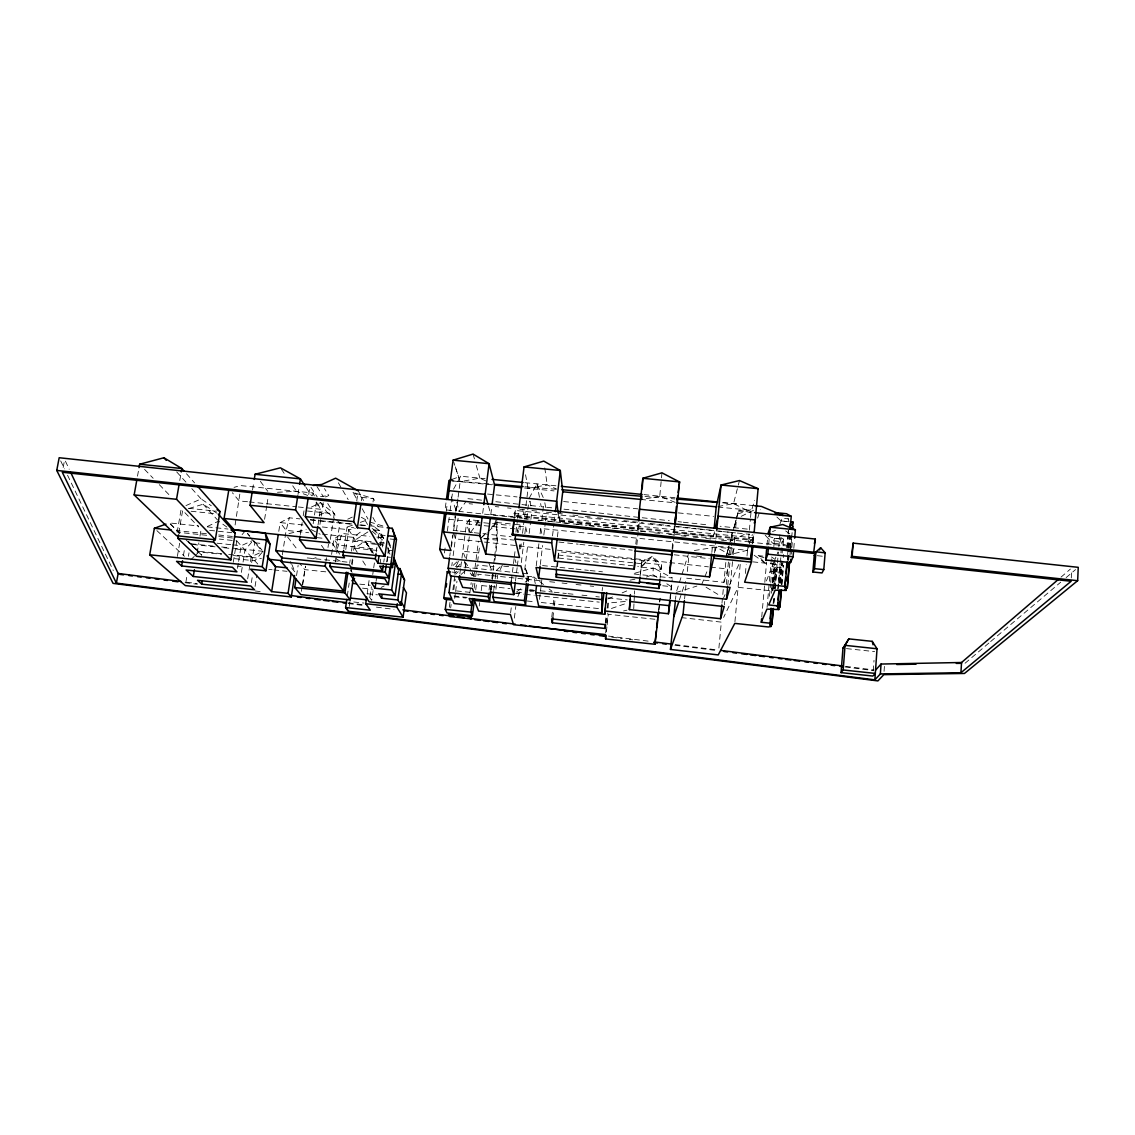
<?xml version="1.0" encoding="UTF-8"?>
<svg xmlns="http://www.w3.org/2000/svg" width="1135" height="1135" viewBox="0 0 1135 1135"><rect width="100%" height="100%" fill="white"/><g stroke="black" fill="none" stroke-linecap="round" stroke-linejoin="round"><path stroke-width="0.75" stroke-dasharray="5 3.75" d="M515.29 510.466L515.148 517.971L514.112 513.46L515.29 510.466L714.426 530.74M1071.284 577.928L1071.667 569.586M633.727 608.715L633.968 603.877M634.139 600.656L634.38 595.733M634.451 594.087L634.621 590.81M558.165 512.921L559.257 521.249L638.508 529.165L638.849 522.511M557.498 566.762L558.874 551.752L646.808 560.86L641.247 566.649L640.282 575.913M640.112 576.012L641.502 562.605L661.535 564.691L661.01 569.231L641.204 567.174L641.502 562.605L652.313 556.306L661.535 564.691L660.102 577.985M884.052 671.352L884.406 666.415M873.241 670.828L874.007 660.357M779.603 582.51L781.249 563.457M782.143 553.071L782.597 547.879M779.802 582.695L781.462 563.485M779.844 583.276L782.058 557.583M783.079 545.892L783.647 539.21L774.581 538.288L768.352 536.245M780.383 582.766L782.058 563.457M781.008 583.759L783.533 554.533M781.717 584.667L783.377 565.372M781.916 584.497L783.547 565.443M786.839 547.765L787.889 535.606M788.031 533.876L788.328 530.414M787.151 547.964L788.201 535.649M788.357 533.89L788.655 530.385M787.619 554.547L788.059 549.383M788.215 547.652L789.251 535.592M787.321 560.279L788.371 549.624M788.371 548.148L789.577 535.592M787.988 560.122L788.882 549.695M789.038 547.95L790.073 535.777M788.669 560.534L789.563 549.978M789.917 548.318L790.769 535.919M789.988 555.072L790.428 549.851M790.584 548.106L791.62 535.933M790.513 551.369L791.535 539.295M791.691 537.579L792.131 532.4M791.251 554.235L791.677 549.241M791.819 547.581L792.528 539.253M793.805 548.333L794.528 539.891M767.076 607.409L771.644 555.483M769.487 596.244L770.566 584.057M770.708 582.326L772.382 563.315M773.843 546.63L774.581 538.288L783.632 539.238L780.71 537.493M772.084 584.114L771.488 590.824L738.105 587.334L723.619 617.397M772.226 582.439L773.843 564.024L775.616 559.569M771.545 593.25L772.297 584.568M772.453 582.822L773.829 567.202L774.907 564.492L777.234 564.733L776.141 567.429L774.311 588.285M772.609 590.725L774.907 564.492M772.949 590.725L775.318 562.96M773.616 588.228L775.276 569.245C780.61 566.507 771.743 585.078 774.481 588.228M773.134 603.707L773.588 598.542M773.8 602.188L774.113 598.741M775.006 588.37L776.709 568.876M773.886 603.21L774.34 597.961M775.106 589.221L778.397 552.135M778.837 546.942L779.901 534.798M777.773 589.42L778.213 584.255M778.369 582.525L780.015 563.428M780.937 552.887L781.391 547.623M778.128 588.668L780.809 557.711M766.99 545.041L767.728 536.727M761.741 617.043L764.508 585.745M764.806 582.369L766.607 562.066M768.736 544.062L769.473 535.635M745.425 573.445L746.22 564.705M747.014 555.966L747.979 545.495M788.669 546.119L748.291 541.991L750.377 519.234M750.533 517.475L751.015 512.226L754.576 500.365M752.264 543.906L752.576 540.43L514.737 516.17M752.548 543.041L752.86 539.551L514.524 515.247L514.098 518.681M753.2 542.785L754.009 534.003M734.941 621.682L740.573 560.591M675.197 502.365L659.761 496.208L661.336 479.523M661.492 477.849L661.96 472.841M656.995 577.374L652.738 574.594L653.377 567.841L632.621 573.856L672.445 578.013L653.377 567.841M721.973 603.153L723.605 585.844M686.661 578.197L723.931 582.383L725.847 562.18M718.895 648.014L721.335 622.136L680.816 617.539M724.385 604.87L724.712 601.451M726.315 584.369L728.415 562.038M729.067 555.072L729.89 546.375M731.508 536.926L731.947 532.272M727.776 585.334L730.06 560.96M730.685 554.277L731.777 542.587M731.933 540.913L732.728 532.57L723.917 531.634M730.429 583.957L732.515 561.626M733.153 554.76L733.792 547.893L540.728 528.499L539.919 535.28M734.274 542.729L735.083 534.117M735.721 527.236L736.36 520.341M711.844 552.404L712.525 545.396M674.445 525.689L673.736 532.684L713.362 536.642L713.872 531.379M714.525 553L715.703 540.728M715.873 538.969L716.554 531.96M684.589 598.925L686.306 581.645M687.328 571.458L688.832 556.334M669.976 598.5L670.672 591.732M670.842 590.03L672.204 579.744M670.345 598.783L671.92 583.206M675.509 599.408L675.864 595.932M658.995 609.949L660.201 598.23M672.133 548.389L672.842 541.409M672.644 549.61L673.892 537.38M674.077 535.635L674.956 526.91M239.811 494.094L234.605 528.272M635.799 544.048L636.551 537.082M637.288 530.116L638.225 521.405M636.834 544.843L638.14 532.655M638.508 529.165L639.26 522.185M605.636 632.904L606.005 629.57M606.728 622.916L607.835 612.928M606.374 631.897L606.955 626.619M607.14 624.86L608.303 614.29L655.718 619.341M602.117 590.909L602.501 587.462M605.295 622.888L606.062 616.035M605.806 623.399L606.743 614.929M607.48 608.147L608.048 603.068L627.173 601.295M557.413 536.827L558.434 528.172M559.257 521.249L560.08 514.297M556.647 567.301L557.469 560.293M557.682 558.534L558.874 551.752M551.766 617.17L552.362 612.049M553.171 605.225L554.178 596.684M552.915 617.752L554.107 607.622M554.306 605.934L555.299 597.478M312.664 495.782L312.99 492.973L240.705 485.596L234.023 487.355M540.303 564.492L542.587 545.495M543.835 535.039L545.325 522.724M545.538 520.965L546.588 512.169L551.865 512.75M539.466 599.436L540.26 592.839M540.459 591.179L541.054 586.227M541.253 584.568L541.849 579.616M552.518 535.89L553.965 523.774M554.164 522.043L555.199 513.389M526.612 582.212L527.633 573.87L524.753 566.947L528.711 578.552L528.286 582.071M536.231 565.798L538.884 543.764M541.764 520L543.821 503.004M658.527 610.8L660.002 598.585M510.622 612.787L511.247 607.665M515.474 581.092L516.312 574.31M516.524 572.622L517.149 567.543M517.347 565.868L518.184 559.172M519.419 549.127L520.241 542.431M520.624 548.872L521.476 541.962M522.54 533.322L524.029 521.22M488.447 506.04L490.817 514.41L524.455 517.773L525.732 507.373M525.945 505.642L528.087 488.32L525.306 473.479M514.368 618.093L515.801 606.501M521.305 562.549L523.803 542.232M524.838 533.762L525.675 526.995L516.964 526.115M526.725 518.496L528.811 501.528M524.725 569.756L527.888 543.878M529.165 533.422L530.683 521.121M530.896 519.362L531.974 510.566L538.444 511.303M515.957 532.131L517.461 520.043M517.673 518.312L518.738 509.686M511.36 580.936L514.155 558.349M514.368 556.618L515.006 551.454M517.361 532.556L517.787 529.123L520 524.881L513.19 524.186M489.043 590.058L489.682 585.064M490.348 590.427L490.987 585.362M491.838 578.595L492.703 571.841M492.916 570.153L493.555 565.074L493.668 570.153M493.768 563.414L494.406 558.392M494.619 556.717L496.946 538.331L496.151 522.441L511.488 524.015M490.944 590.129L492.051 581.333M492.278 579.574L492.718 576.069M491.1 590.342L491.739 585.291M492.59 578.566L493.455 571.827M494.931 560.122L497.47 540.147L496.719 517.943M493.682 590.555L494.945 580.567M495.158 578.893L496.208 570.579L502.55 564.634L499.059 572.239M495.91 589.335L497.016 580.553M497.229 578.807L497.669 575.289M490.817 514.41L491.923 505.77M479.24 605.991L479.665 602.586M481.197 590.682L481.85 585.589L479.495 579.063M469.819 593.222L471.181 582.695M472.089 575.672L472.543 572.168M472.557 586.71L472.997 583.319M473.877 576.537L475.636 562.96M476.062 559.583L478.459 541.125M482.687 513.275L483.581 506.38M474.203 588.214L474.87 583.049M475.664 576.779L476.53 570.054M476.743 568.38L477.182 565.017L494.094 566.776M477.608 561.683L479.75 545.055M475.707 589.916L476.601 582.908M452.893 589.86L454.738 575.899M450.68 607.906L451.134 604.458M453.816 589.647L455.192 579.233M454.695 598.372L455.376 593.208M455.603 591.491L456.965 581.163M459.874 573.771L460.555 568.564M460.796 566.833L466.442 523.859L469.294 519.688L478.97 520.681L479.098 525.831M464.456 573.828L465.123 568.734M465.35 567.046L465.79 563.655M469.308 536.784L466.23 560.264L462.839 551.255L481.737 553.213M449.744 556.164L450.198 552.731M451.12 545.85L452.496 535.536M455.504 512.85L453.177 530.371L458.441 530.953M455.745 511.105L456.908 502.337L459.008 511.374L522.455 518.312M451.46 547.07L453.532 531.591M453.759 529.875L456.043 512.679M445.956 502.933L445.034 509.828L456.27 510.949L457.873 498.889M458.114 497.158L460.172 481.637L454.752 465.095M451.801 565.84L452.241 562.463M453.135 555.724L456.284 531.974M456.511 530.258L458.114 518.227M449.332 607.268L450.027 602.061M446.239 511.303L447.403 502.706M444.438 552.986L445.558 544.559M447.36 531.081L449.843 512.523M450.07 510.835L451.659 499.017M451.886 497.329L452.34 493.952M673.736 532.684L674.616 526.101M383.758 562.18L384.24 558.746M386.68 561.938L389.106 544.786L387.815 539.834M387.134 561.768L388.567 551.653L387.446 547.042M373.103 590.54L371.698 600.344L367.173 593.719L369.329 578.751M372.748 574.509L373.458 569.529M373.699 567.869L374.649 561.229M376.252 552.107L376.962 547.113M378.168 538.77L379.36 530.442L369.513 523.576M369.911 596.811L371.358 586.752M380.452 545.651L381.956 535.138L369.641 526.768M376.082 581.248L376.834 576.012M380.239 562.676L380.736 559.2M382.481 547.027L383.715 538.316L379.36 530.442L372.564 529.733M373.018 501.968L373.5 498.577L352.971 492.406L357.979 501.287M356.716 501.088L357.979 492.533M349.679 563.286L350.19 559.825M351.453 551.184L353.496 537.366L362.945 530.116M351.595 564.038L352.361 558.888M353.609 550.305L355.127 539.99L347.083 527.108L353.694 524.753M347.282 596.074L349.197 583.021M351.112 571.671L351.85 566.62M352.105 564.932L353.084 558.207M361.37 500.776L361.866 497.4L352.971 492.406M349.225 606.445L349.935 601.578L364.009 603.082M335.435 561.91L337.194 550.092M337.45 548.404L341.834 533.464L369.868 536.373M343.877 548.73L347.083 527.108L353.879 527.803M345.764 549.539L348.7 529.69L355.241 528.456M325.929 561.13L326.44 557.711M327.987 547.467L328.497 544.048M330.356 539.409L333.449 518.894M333.704 517.191L334.215 513.772L320.567 502.592L310.039 507.728M331.604 554.419L333.903 539.04L341.834 533.464M335.889 549.567L339.904 522.738L335.889 519.447M318.07 524.725L319.119 517.844M319.375 516.113L320.425 509.232L317.048 501.84M319.957 524.413L320.978 517.73M321.233 516.07L323.262 502.706M308.748 494.463L310.054 485.922M296.547 575.615L298.122 565.414M301.399 591.307L302.165 586.298M302.421 584.624L305.443 566.266M302.676 584.965L305.542 566.181M313.161 523.703L316.481 502.01M298.008 494.42L299.342 485.78M300.321 534.557L302.165 522.611M303.215 515.787L304.01 510.665M278.784 531.35L280.161 522.597L289.326 517.801L299.867 518.894M282.331 554.816L286.162 530.371L289.326 517.801M752.008 542.161L753.186 534.684L753.413 537.848L752.008 542.161L602.884 526.938M247.671 578.836L251.218 556.788L263.05 551.312L231.994 548.049M251.672 562.591L254.864 542.785L250.608 537.479M251.346 582.624L252.424 575.913M264.597 519.305L266.725 506.026M266.995 504.366L268.314 496.052M255.063 586.44L256.921 574.807M237.499 568.351L238.35 563.13M238.634 561.399L241.173 545.736L251.857 540.87M252.566 489.781L253.956 481.169M241.386 572.352L242.776 563.74M243.06 562.024L245.004 549.964L253.389 540.175L261.972 550.078M233.257 562.322L236.761 540.884L219.339 539.068M185.856 582.312L187.247 574.111M197.15 552.944L198.852 542.885M199.973 536.174L201.108 529.463M177.372 556.405L179.628 543.268M183.416 555.568L184.608 548.631M188.424 556.249L189.006 552.816M179.784 480.488L180.962 473.65M177.145 532.414L181.416 507.572M178.748 533.11L182.65 510.381L198.653 526.924M137.505 476.175L138.725 469.365M63.163 467.492L64.369 461.165M713.362 536.642L714.937 529.818M736.274 518.993L738.332 510.977L745.525 509.544M736.87 517.12L738.786 509.076M715.22 551.071L716.185 547.113L747.298 550.305L748.816 545.566M717.944 506.536L733.536 503.614L739.481 480.545M725.932 557.384L729.081 545.708M729.521 544.034L732.671 532.343M733.125 530.683L735.82 520.667M730.358 541.182L732.699 532.585M736.076 520.199L733.962 527.945L736.53 518.624M726.911 553.852L729.081 545.907L726.457 555.455L747.298 550.305M723.931 582.383L727.762 569.004L710.184 567.06M731.933 554.419L733.792 547.893M748.291 541.991L750.788 534.117M676.73 590.81L688.292 554.575M749.327 543.991L752.363 534.514M757.627 518.099L760.294 509.743M679.368 599.975L681.61 593.279M682.178 591.605L685.54 581.546M488.419 531.35L493.626 526.64L496.208 519.39M754.193 555.242L765.203 563.159L766.04 560.945M783.647 539.21L781.675 544.147L772.708 543.225L774.552 538.316M779.901 524.115L782.1 518.241L788.513 518.894M470.67 532.202L476.232 524.867L478.445 519.078M517.858 596.684L520.951 588.71L515.985 592.3M766.423 580.921L770.254 571.26L779.263 572.196M773.375 563.414L772.084 566.663L781.192 567.599M774.027 561.782L777.901 552.036M701.685 584.582L708.126 568.635M775.276 569.245L774.595 570.891L776.453 571.089L777.135 569.429M777.177 568.919L776.028 570.522M456.341 565.783L459.051 559.825M723.605 597.847L725.066 594.626M729.45 584.993L739.694 562.506M529.208 498.151L536.954 483.879L543.481 498.066M453.56 489.157L460.682 476.218L485.085 478.672M493.626 526.64L496.151 522.441L491.37 527.349M476.232 524.867L478.97 520.681M459.008 511.374L465.96 501.486M242.095 534.613L245.288 530.84L249.913 536.174M262.015 552.504L254.85 560.789L232.576 558.434M456.653 567.77L462.555 561.555M481.808 537.181L486.589 532.258M458.256 571.685L455.873 574.012L452.723 573.686M641.204 567.174L652.313 556.306L661.01 569.231M190.666 559.853L194.241 556.448M195.447 555.313L199.022 551.922L221.552 554.291M456.88 561.882L452.524 565.996L491.583 570.082L489.426 564.379M480.616 538.401L487.114 532.528M461.051 574.48L464.683 571.245M1060.998 577.148L1070.404 569.075M965.062 663.237L989.309 642.694M990.656 641.545L1060.728 582.17M1066.12 577.601L1075.554 569.6M357.298 552.39L354.574 548.106L365.087 541.182L373.074 552.419M367.91 531.946L355.127 539.99L372.535 541.806M525.15 582.071L533.847 576.935L543.523 584.553M452.042 572.083L455.206 572.409L459.278 570.125M741.169 516.354L753.597 510.239M319.148 515.361L326.511 511.757L334.541 518.34M731.919 540.416L746.036 533.578M207.464 526.441L218.573 521.149L226.901 527.08M381.09 587.419L384.212 585.944M347.721 519.177L355.553 515.616M325.603 496.988L328.767 495.555L324.454 488.603M185.956 505.586L201.108 498.932L211.28 505.728M607.949 598.897L614.262 596.216M622.15 592.881L628.464 590.2M772.481 531.591L775.446 530.385M646.439 577.048L652.738 574.594M451.886 479.481L460.682 476.218M360.32 522.384L365.286 520.624L368.095 522.582M312.806 558.775L316.041 557.64M611.439 608.473L627.655 602.884M737.622 513.985L753.456 508.934M676.19 592.498L696.904 586.071M188.963 508.48L203.165 504.21L216.884 513.176M288.971 533.578L306.166 529.577M623.569 610.942L626.96 610.204M659.761 496.208L641.658 499.528L674.984 502.805M630.024 580.127L635.189 579.191M528.059 488.348L547.24 484.9L556.533 489.015M485.766 480.914L479.892 478.147L460.157 481.666L453.645 461.817M694.35 550.518L716.185 547.113L729.606 554.547M320.538 496.591L328.767 495.555M516.439 592.981L523.221 592.115M529.988 591.236L536.756 590.37M277.479 492.278L296.476 491.285L307.684 495.413M483.879 538.387L496.946 538.331L513.744 540.061M448.963 480.573L493.101 484.163M524.881 486.745L556.675 489.327M644.964 496.506L674.984 498.946M722.654 502.819L738.544 504.11M452.156 480.885L492.845 484.886M524.54 488.007L554.064 490.902M717.944 507.033L751.569 510.339M487.511 494.037L517.063 496.931M563.613 501.556L637.728 508.849M678.276 512.892L713.589 516.354M524.852 482.659L556.022 485.794M643.942 494.619L675.58 497.797M722.995 502.55L754.619 505.728M738.332 510.977L750.987 512.254L733.536 503.614M448.949 519.291L490.802 523.49M492.547 523.661L509.984 525.42M781.107 520.922L789.08 521.731L788.045 518.553M789.052 521.76L781.079 520.951L776.056 516.255M747.27 529.109L720.115 526.257M716.185 530.91L721.477 531.45M723.236 531.634L735.565 532.897M737.339 533.067L749.667 534.33M361.866 497.4L373.5 498.577L375.132 501.656M514.112 513.46L753.413 537.848M773.63 540.785L782.639 541.707M782.895 544.417L785.349 544.672M523.93 518.865L527.434 519.22M537.962 520.298L541.466 520.653M548.489 521.376L555.512 522.086M562.52 522.809L569.543 523.533M576.566 524.242L587.093 525.321M588.838 525.505L601.124 526.753M817.299 555.696L823.372 556.32M247.529 501.755L239.088 500.89L232.377 492.732M249.218 501.925L296.618 506.792M298.321 506.962L320.425 509.232L316.012 502.55M762.99 556.122L758.123 555.625L765.203 563.159M307.372 511.005L334.215 513.772M696.578 556.079L701.671 556.604M752.831 561.853L773.843 564.024M773.829 567.202L776.141 567.429M310.295 519.674L319.006 520.568M320.751 520.752L352.02 523.987M360.689 524.881L385.815 527.477M310.394 519.972L352.545 524.327M359.568 525.051L366.591 525.775M483.978 538.756L497.47 540.147L496.946 538.331M188.438 508.296L216.501 511.204M191.134 511.261L216.572 513.885M303.017 524.966L280.161 522.597L286.162 530.371L308.606 532.712M322.34 526.966L348.7 529.69M381.956 535.138L385.162 535.479M558.094 555.029L641.431 563.669L641.842 560.349L641.247 566.649L637.714 566.28M376.877 537.096L383.885 537.834M390.085 538.983L394.866 539.48M558.534 558.065L635.955 566.095M322.411 534.145L353.496 537.366M379.487 542.53L386.453 543.254M375.316 543.353L333.903 539.04L337.946 545.041L376.565 549.07M377.033 543.523L383.942 544.247M317.02 537.649L324.014 538.387M179.855 533.833L169.271 522.923L198.639 525.987M207.279 526.881L228.007 529.038M373.372 553.369L366.392 543.339L376.735 544.417M378.466 544.601L383.63 545.14M209.634 530.357L231.824 532.67M542.53 565.57L574.253 568.876M576.027 569.061L588.356 570.352M590.115 570.522L602.458 571.813M388.865 550.347L392.37 550.716M354.574 548.106L378.352 550.588M206.357 533.72L176.45 530.584L179.883 533.932M218.672 534.996L232.746 536.472M503.67 566.138L508.721 566.663M206.684 535.294L179.004 532.4L169.271 522.923M218.785 536.557L232.632 538.004M254.864 542.785L263.348 543.665M387.148 556.987L390.497 557.342M662.712 585.759L671.182 586.639L665.507 582.936M496.208 570.579L520.653 573.132M522.398 573.317L527.633 573.87L528.711 578.552L525.264 578.183M217.069 543.211L230.845 544.658M232.561 544.843L241.173 545.736M526.91 576.211L533.847 576.935L535.309 583.66M221.793 553.696L197.561 551.142L190.595 543.708L213.025 546.063M221.651 546.971L230.277 547.865M490.022 575.459L477.736 574.168L478.913 577.431M491.781 575.644L542.7 580.992M549.737 581.73L555.001 582.283M562.024 583.021L567.287 583.574M576.069 584.497L581.347 585.05M590.129 585.972L593.633 586.341M215.097 546.829L190.467 544.232L188.623 542.331M223.893 547.751L229.171 548.304M236.208 549.042L245.004 549.964M307.245 557.923L348.232 562.222M228.717 554.419L251.218 556.788M233.682 555.568L261.405 558.491M529.733 589.633L533.251 590.001M540.232 590.739L552.404 592.03M554.15 592.215L566.322 593.491M568.053 593.676L575.005 594.414M581.971 595.151L588.923 595.875M595.875 596.613L599.351 596.982M608.048 597.904L627.173 599.918M481.85 585.589L510.041 588.568M516.978 589.292L527.236 590.384M528.953 590.555L534.074 591.094M325.759 571.841L304.733 569.614L299.654 563.286M514.751 593.194L523.561 594.13M525.335 594.314L534.145 595.251M535.904 595.435L599.252 602.132M237.697 566.095L241.159 566.464M268.768 569.387L272.159 569.742M273.847 569.912L287.013 571.316M456.483 590.924L469.535 592.3M527.179 600.997L534.23 601.749M541.267 602.501L599.394 608.658M359.752 584.142L370.294 585.263M453.929 596.003L467.109 597.407M454.312 596.783L466.116 598.046M362.491 588.157L372.933 589.264M367.173 593.719L377.501 594.825M846.469 648.61L874.631 651.618M467.932 498.662L481.878 500.195M495.825 501.713L539.409 506.494M551.681 507.827L541.154 506.678L540.388 502.067M563.967 509.175L669.224 520.695M678.006 521.646L681.511 522.043M683.27 522.228L707.829 524.909M469.11 503.713L472.614 504.068M495.286 506.579L498.804 506.934M507.515 507.912L511.02 508.267M519.731 509.26L524.98 509.799M558.86 513.545L562.392 513.9M572.905 515.077L578.197 515.63M585.206 516.425L590.484 516.978M597.492 517.773L604.544 518.511M611.538 519.319L616.83 519.858M623.824 520.667L630.876 521.405M632.606 521.618L643.176 522.753M650.171 523.547L657.222 524.285M658.953 524.512L669.508 525.633M676.503 526.427L683.554 527.179M685.285 527.392L695.854 528.527M697.585 528.74L711.645 530.258M718.654 531.052L722.186 531.407M524.2 518.539L531.265 519.277M538.302 520.085L582.354 524.895M589.391 525.689L596.457 526.441M603.494 527.236L621.129 529.151M628.166 529.946L638.735 531.081M640.495 531.308L647.546 532.045M654.583 532.854L659.889 533.407M668.685 534.401L673.977 534.954M681.014 535.763L686.306 536.316M693.357 537.11L698.649 537.664M705.686 538.472L712.737 539.21M721.548 540.203L728.599 540.955M460.186 531.152L472.458 532.499M474.203 532.698L481.212 533.478M482.971 533.663L489.98 534.443M491.725 534.642L511.005 536.77M558.917 542.062L565.911 542.828M567.656 543.027L578.126 544.176M579.871 544.374L592.101 545.722M593.846 545.907L632.266 550.163M674.176 554.788L709.105 558.647M550.276 549.354L455.376 538.855L453.617 532.074M557.299 550.135L668.018 562.392M669.763 562.577L708.424 566.862M186.665 582.212L197.22 583.56M255.205 590.966L260.482 591.633M348.346 602.855L364.165 604.87M608.445 636.068L648.865 641.218M675.226 644.581L717.391 649.972M845.688 666.358L873.794 669.948M185.033 582.695L197.32 584.255M348.332 603.536L364.136 605.551M376.423 607.126L383.446 608.019M385.205 608.246L393.987 609.367M611.722 637.161L622.25 638.508M629.272 639.402L632.791 639.856M674.928 645.233L717.065 650.61M845.249 666.983L873.34 670.572M369.669 521.972L385.716 526.824M763.968 557.668L758.62 556.065M311.118 529.563L320.198 534.245M361.299 517.262L366.875 520.398M335.932 558.675L341.649 562.024M706.069 587.235L720.682 596.074M771.474 556.987L774.212 558.732M785.675 530.953L791.393 534.926M549.056 588.909L551.823 591.094M373.415 529.988L383.715 538.316M372.053 531.237L383.829 541.069M156.871 530.612L184.438 556.292M186.083 539.962L201.718 555.185L190.595 543.708M189.02 542.161L201.76 554.831M188.282 541.438L199.022 551.922M144.556 469.351L153.154 478.275M159.297 484.645L170.363 496.108M765.217 535.209L772.708 543.225M203.165 504.21L217.381 519.844M236.761 540.884L258.51 564.819M176.691 471.919L185.998 482.205M191.801 488.632L201.108 498.932M186.48 473.749L194.567 482.872M251.034 538.387L262.923 552.05M247.416 533.493L249.544 536.146M366.392 543.339L371.556 549.879M470.174 573.033L472.231 575.658M287.609 537.039L298.008 550.376M260.369 481.368L267.789 491.313M464.712 561.641L470.585 569.529M321.446 545.367L325.39 550.901M281.352 469.195L285.14 474.714M292.702 485.766L296.476 491.285M332.129 543.112L335.932 548.673M336.882 550.064L339.734 554.235M350.389 569.798L352.091 572.295M305.996 487.326L311.572 495.782M320.567 502.592L326.511 511.757M310.962 487.312L317.247 497.016M362.774 560.974L367.329 568.11M317.005 486.631L323.149 496.321M327.731 503.543L337.052 518.255M365.087 541.182L372.124 552.859M338.343 482.772L341.919 488.887M342.813 490.419L348.175 499.599M365.286 520.624L367.527 524.526M362.15 508.664L367.995 519.021M388.567 551.653L389.986 554.192M358.234 490.817L363.555 500.478M372.918 517.432L378.012 526.668M389.106 544.786L390.738 547.751M60.694 460.909L64.511 468.854M67.547 475.21L113.273 570.55M65.419 461.179L69.192 469.195M312.99 492.973L314.352 495.924M291.908 564.606L295.1 572.168L291.936 568.351L290.631 561.57M454.298 570.252L455.206 572.409M387.716 547.056L390.227 553.312M388.638 541.324L391.121 547.581M464.3 561.782L466.542 567.628M473.096 573.657L474.203 576.623M488.901 562.946L491.781 571.061M451.248 496.917L456.27 510.949M469.195 531.833L466.442 523.859L517.787 529.123L518.539 532.443M772.41 559.81L773.815 564.038M779.731 538.132L781.675 544.147M473.054 454.085L474.43 458.895M476.246 465.322L479.892 478.147M515.162 559.739L515.957 562.861M525.675 526.995L527.307 533.677M529.889 501.273L530.925 505.926L529.917 501.23M540.728 528.499L542.856 538.628M522.696 509.36L524.455 517.773M539.451 497.286L536.954 483.879M544.814 502.748L545.68 507.487M544.757 467.904L547.24 484.9M469.294 519.688L469.677 531.705M520 524.881L520.199 531.946M608.048 603.068L608.161 607.963"/><path stroke-width="1.5" d="M670.161 600.514L668.43 613.737L629.357 609.594L630.393 594.584M552.107 539.352L551.695 542.828L554.533 561.087L634.224 569.217L635.43 547.538M1077.654 580.694L1078.25 567.33L853.151 543.112L851.321 557.512L1071.142 581.262L960.934 672.729L880.349 673.935L874.858 679.865L116.394 583.135L62.269 472.245L813.568 553.426L815.356 539.054L59.176 457.731L56.75 470.429L113.06 583.376L877.922 680.915L883.81 674.644L964.452 673.466L1077.654 580.694L852.13 556.334L851.321 557.512M638.934 520.851L639.53 509.218L676.389 512.935L674.843 524.455M641.658 499.528L641.885 495.952M642.24 488.901L642.85 478.261L661.96 472.841L679.524 481.949M555.809 574.324L639.374 583.064L639.431 582.056L659.52 584.156L659.024 588.483L556.278 577.218L556.434 569.061M960.934 672.729L961.544 662.499L1058.302 579.46M874.858 679.865L877.043 648.766L872.247 641.36L848.824 638.877L842.95 648.241L841.078 672.629L872.858 676.063L875.255 673.424L843.177 669.962L841.078 672.629M880.349 673.935L881.058 664.046L961.544 662.499M843.177 669.962L845.064 645.347L848.824 638.877M852.13 556.334L853.151 543.112M814.263 555.285L812.887 571.997L822.024 572.934L823.797 569.614L825.159 552.759L820.648 547.765L815.952 551.922L814.249 555.384M814.377 543.552L815.356 539.054M812.887 571.997L814.575 568.663L815.966 551.809L825.145 552.859M781.462 589.689L779.972 606.998L777.503 606.743L777.801 603.281M778.099 599.819L778.851 591.165M777.503 606.743L779.234 590.243M771.275 609.268L770.055 623.186L761.273 622.264L766.934 609.126L778.78 609.552L779.617 602.075M778.78 609.552L777.532 608.913L778.269 607.338L779.745 607.495L781.263 589.945M789.619 561.712L787.42 587.575L784.81 587.306L785.69 576.963M785.987 573.515L786.881 563.173M789.832 528.683L790.286 523.519M784.81 587.306L787.321 561.882M790.173 528.569L791.237 516.269L754.52 512.58M777.886 605.906L768.721 604.941L775.077 590.2L786.101 590.427L786.399 586.909M787.094 581.219L787.392 577.758M788.286 567.358L788.584 563.896M786.101 590.427L784.796 589.718L785.604 587.958L787.165 588.129L789.251 563.769M792.102 528.754L792.925 526.725M792.429 528.953L793.01 522.057L790.428 521.788M766.692 548.361L765.657 559.995L790.542 562.563L790.825 559.229M790.542 562.563L793.095 556.774L793.521 551.709M794.67 538.203L795.38 529.761L782.724 524.526L770.225 527.207L768.012 533.393M770.168 618.688L771.091 608.204M675.339 601.139L670.473 649.447L718.242 654.909L734.785 623.385L768.324 626.96L770.977 626.492L771.587 619.554M770.977 626.492L771.63 620.902M772.382 612.304L772.68 608.871M771.19 626.052L769.785 625.91L770.438 624.477L771.857 624.633L773.205 609.098M771.857 624.633L773.432 608.445M761.273 622.264L761.585 618.788M765.657 559.995L767.842 554.178L768.438 547.439M769.473 535.635L770.225 527.207L795.38 529.761M513.885 520.398L512.382 535.039L750.831 559.583L752.108 545.651M750.831 559.583L752.235 546.531M785.221 586.398L744.617 582.184L751.455 562.123L752.888 546.304M754.165 532.244L758.109 488.688L739.481 480.545L721.037 485.028L716.213 506.863L714.213 527.874M670.473 649.447L683.043 614.475L720.512 618.731L721.817 604.884M726.471 599.266L730.103 587.391L536.018 567.5L538.628 578.297L726.471 599.266L727.606 587.079M670.884 560.619L669.636 572.834L709.488 576.906L711.673 554.15M709.488 576.906L714.355 554.76M716.724 530.201L721.066 485L758.109 488.688M683.043 614.475L684.419 600.656M668.43 613.737L669.806 600.188M659.024 588.483L660.017 579.29M605.494 607.665L604.756 614.276L474.345 600.401L478.587 611.084L510.409 614.489L513.559 624.704L605.452 634.564L605.593 638.948L654.923 644.254L656.285 631.06M656.626 627.769L657.477 619.526M654.923 644.254L658.825 611.623M671.409 555.384L671.764 551.88M674.8 522.185L675.339 516.936M675.878 511.686L676.403 506.451M669.636 572.834L672.473 551.355M675.141 525.164L679.553 481.921L642.836 478.289L638.409 519.66M639.374 583.064L639.941 577.19M629.357 609.594L630.45 599.464M634.224 569.217L634.962 562.251M605.593 638.948L605.991 635.43M536.529 585.745L535.706 592.583L538.685 606.047L601.72 612.744L601.919 592.626M601.72 612.744L603.933 592.853M604.756 614.276L606.672 592.598M606.033 602.699L606.587 597.734M605.239 628.478L605.111 624.605L551.567 618.887L552.319 622.817L605.239 628.478L605.622 625.087M554.533 561.087L557.2 538.572M560.279 512.566L562.747 491.725L560.307 470.5L543.764 461.108L524.044 466.925L518.965 507.955M556.278 577.218L556.675 573.728M552.319 622.817L552.915 617.752M538.628 578.297L540.09 566.223M555.412 511.658L560.307 470.5L524.044 466.925M493.47 592.229L492.845 597.223L494.349 601.635L525.505 604.941L524.384 600.571L526.413 583.872M525.505 604.941L528.073 583.83M657.676 617.78L658.314 612.545M459.647 575.502L459.193 578.963L462.683 587.391L472.344 588.412L473.706 591.917L490.675 593.704L490.121 592.115L513.8 594.626L515.262 582.78M512.382 535.039L514.311 519.589M482.247 516.723L479.793 535.663L485.737 554.064L519.546 557.512L515.091 539.04L515.517 535.592M513.8 594.626L510.92 584.412L511.36 580.936M450.467 571.912L447.303 571.586L443.828 597.734L444.537 599.237L452.439 600.074L454.014 603.536L471.976 605.452L469.138 598.5L489.596 600.67L488.206 596.726L488.632 593.392M489.596 600.67L490.717 591.888M485.737 554.064L490.377 517.858M492.15 504.039L494.59 485.028L489.1 463.718L473.054 454.085L453.106 460.157L447.871 499.272M483.808 504.664L489.1 463.718L453.106 460.157M446.608 599.223L445.26 609.367L447.034 612.985L472.387 615.695L470.883 612.106L472.628 598.556M471.976 605.452L472.869 598.556M471.025 618.83L470.032 616.532L448.41 614.219L449.545 616.532L471.025 618.83L471.905 611.921M472.387 615.695L474.543 598.94M720.512 618.731L724.229 606.572L450.453 575.956L448.141 568.209L449.517 557.881M446.154 587.079L446.623 583.603M443.828 597.734L451.744 598.571L449.006 592.569L451.205 575.956M676.971 501.216L677.694 495.938M678.134 492.462L679.553 481.921M448.141 568.209L523.873 576.651L520.88 565.939L443.757 558.037L439.713 549.354L444.565 513.261M446.424 499.499L448.978 480.545L451.886 479.481M439.713 549.354L451.006 550.518L443.473 531.918L446.012 513.02M346.813 599.351L345.607 607.537L348.516 611.297L403.095 617.17L406.472 592.839L403.365 587.433M391.66 589.987L395.349 563.769L393.845 557.682L398.683 569.742L395.065 595.591L378.749 593.846L381.587 598.216L397.817 599.947L401.052 605.239L369.187 601.834L350.616 575.034L384.737 578.637L388.354 584.582L371.556 582.794L375.089 588.228L391.66 589.987L395.065 595.591M403.095 617.17L396.768 607.055L397.236 603.707M397.817 599.947L401.393 574.395L399.875 568.365L404.557 580.042L401.052 605.239M278.231 534.84L275.748 550.588L281.849 557.895L349.424 565.017L351.098 567.472L382.538 570.791L383.261 565.627M300.051 536.259L299.526 539.664L305.925 548.134L384.864 556.391L388.936 527.803L377.572 506.267M381.587 598.216L382.069 594.811M330.328 562.974L329.817 566.393L333.931 572.026L388.539 577.8L385.219 572.239L386.184 565.372M388.539 577.8L389.972 567.642M382.538 570.791L379.743 566.166L392.526 567.514L390.837 564.535L394.796 536.472L392.199 528.3L387.078 527.775M388.354 584.582L390.937 566.308M392.526 567.514L396.455 539.65L392.199 528.3M348.502 611.297L345.607 607.537L370.294 610.176L365.725 603.721L366.69 597.053M390.837 564.535L377.955 563.187L375.288 558.775L376.011 553.781M377.955 563.187L378.948 556.178M375.089 588.228L375.841 582.993M384.864 556.391L369.102 528.995L372.521 505.345M369.102 528.995L357.397 527.789L353.694 521.632L356.461 502.805M282.062 556.519L281.267 561.626L302.407 586.667L343.565 591.065L346.345 572.224M296.022 579.02L294.717 587.519L300.889 594.641L350.133 599.904L344.912 592.867L347.92 572.409M357.397 527.789L360.873 504.153M350.133 599.904L353.567 576.466M275.748 550.588L344.543 557.81L342.898 555.384L343.635 550.39M343.565 591.065L325.163 566.251L325.674 562.846M228.745 490.32L224.077 518.482L234.321 529.974L315.97 538.487L317.8 526.441M299.526 539.664L329.845 542.828L319.46 527.747L312.65 527.051L305.315 516.638L308.209 497.868M315.97 538.487L295.582 509.955L297.739 496.137M299.612 484.049L300.42 478.871L280.416 467.819L255.077 474.274L254.24 479.438M294.589 575.473L291.284 596.939L288.063 593.35L291.156 573.359M288.063 593.35L271.662 591.605L275.592 566.62L267.051 555.937M265.93 570.82L262.213 566.691L266.47 539.99L265.235 532.925L270.13 544.374L265.93 570.82L250.622 569.188L271.662 591.605M224.077 518.482L264.072 522.625L250.041 505.274L252.282 491.498M178.45 534.855L177.855 538.345L196.582 556.306L230.831 559.924L235.229 533.024L218.261 514.07M201.746 584.128L197.504 580.297L250.807 585.986L254.524 589.774L201.746 584.128L202.314 580.808M230.831 559.924L213.593 542.09L214.146 538.799M136.895 479.58L134.157 494.917L176.578 535.72L215.309 539.778L220.006 511.559L198.043 486.787M193.291 576.481L186.097 569.983L240.819 575.8L247.118 582.227L193.291 576.481L194.425 569.727M181.643 565.968L176.535 561.343L232.448 567.273L236.931 571.827L181.643 565.968L182.536 560.761M215.309 539.778L176.535 499.286L179.202 483.907M181.26 471.947L181.855 468.528L163.908 457.76L139.633 464.243L139.023 467.663M291.284 596.939L185.303 585.589L149.706 554.788L154.36 528.286L165.965 524.115M116.394 583.135L118.139 573.459L70.696 472.401M715.32 528.115L718.072 516.17L755.286 519.929L754.278 523.079M673.764 616.745L678.815 601.649M791.677 525.363L793.01 522.057M770.055 623.186L769.714 623.938L772.055 624.193M819.569 549.922L820.648 547.765M842.95 648.241L845.064 645.347L877.043 648.766M875.553 670.161L881.058 664.046M351.893 580.779L354.574 578.524M313.43 485.496L321.872 484.432L335.648 478.175L358.234 490.817M896.778 664.528L916.03 664.174M956.308 663.408L961.558 663.308M494.874 484.305L523.121 486.603M561.967 489.752L641.431 496.222M676.744 499.088L717.363 502.394M494.562 485.056L521.036 487.624M562.719 491.767L639.927 499.329M676.744 502.975L716.242 506.834M491.994 479.367L523.121 482.488M561.3 486.319L642.183 494.434M677.325 497.967L717.731 502.025M754.619 505.728L761.372 506.409L783.136 515.489L775.006 513.162M776.368 512.708L786.541 513.729L791.208 516.312M520.241 497.584L556.647 501.273L558.165 512.921M449.02 490.675L485.142 494.335L487.979 504.366M255.077 474.274L300.42 478.871L305.06 485.922M139.633 464.243L181.855 468.528L184.168 471.138M767.842 554.178L793.095 556.774M250.041 505.274L295.582 509.955M134.157 494.917L176.535 499.286M512.169 534.145L751.115 558.732M714.028 558.264L751.455 562.123M814.575 568.663L823.797 569.614M305.315 516.638L353.694 521.632M635.047 551.014L672.119 554.845M515.091 539.04L551.695 542.828M443.473 531.918L479.793 535.663M388.383 535.805L394.796 536.472L396.455 539.65M231.469 529.407L263.575 532.741M154.36 528.286L171.342 530.059M234.406 536.642L266.47 539.99L270.13 544.374M647.134 583.347L660.556 584.752M342.898 555.384L375.288 558.775M177.855 538.345L213.593 542.09M392.043 563.428L395.349 563.769L398.683 569.742M459.193 578.963L510.92 584.412M270.073 559.413L282.062 560.676M329.817 566.393L385.219 572.239M281.267 561.626L325.163 566.251M398.158 574.055L401.393 574.395L404.557 580.042M629.655 601.479L669.636 605.707M535.706 592.583L601.167 599.507M287.027 567.841L275.592 566.62L267.534 557.356M149.706 554.788L262.213 566.691M449.006 592.569L488.206 596.726M492.845 597.223L524.384 600.571M352.715 583.404L356.234 583.773M604.643 610.942L658.3 616.645M294.717 587.519L344.912 592.867M350.573 598.088L366.421 599.777M445.26 609.367L470.883 612.106M365.725 603.721L396.768 607.055M56.75 470.429L814.263 552.248M118.139 573.459L181.401 581.546M290.361 595.449L346.586 602.628M402.826 609.807L453.787 616.319M457.306 616.759L464.328 617.667M467.847 618.107L515.304 624.165M520.568 624.846L525.846 625.513M529.364 625.967L604.927 635.614M654.129 641.899L671.707 644.141M720.909 650.426L842.17 665.904M120.069 574.395L123.573 574.849M128.837 575.516L132.355 575.97M137.619 576.637L141.137 577.091M146.401 577.758L149.919 578.212M155.183 578.878L158.687 579.332M163.965 579.999L167.469 580.453M172.747 581.12L178.011 581.801M297.413 597.038L300.917 597.492M306.195 598.159L309.699 598.613M314.962 599.28L320.24 599.947M323.745 600.401L329.022 601.068M332.527 601.522L337.79 602.188M343.068 602.869L346.572 603.309M404.514 610.715L408.033 611.169M413.296 611.836L416.815 612.29M422.078 612.957L425.597 613.411M430.86 614.078L434.365 614.532M439.642 615.198L443.147 615.652M474.756 619.682L480.02 620.348M483.538 620.802L488.802 621.469M492.32 621.923L497.584 622.59M502.848 623.271L506.366 623.711M564.308 631.117L567.826 631.557M573.09 632.238L576.594 632.677M581.872 633.358L585.376 633.798M590.64 634.479L594.158 634.919M599.422 635.6L604.7 636.267M653.859 642.552L657.364 642.992M662.641 643.673L666.146 644.112M724.102 651.518L727.606 651.958M732.869 652.639L736.388 653.079M741.652 653.76L746.915 654.427M750.434 654.881L755.697 655.548M759.216 656.002L764.479 656.668M769.743 657.335L773.261 657.789M778.525 658.456L782.043 658.91M785.548 659.364L790.825 660.031M794.33 660.485L799.593 661.152M804.871 661.818L808.375 662.273M813.639 662.939L817.157 663.393M822.421 664.06L825.939 664.514M831.203 665.181L834.722 665.635M839.985 666.302L843.489 666.756M217.097 509.615L220.006 511.559M231.072 530.059L235.229 533.024M163.908 457.76L166.235 460.328M400.868 601.479L404.443 607.409M447.303 571.586L448.013 573.189M872.247 641.36L873.042 644.779"/></g></svg>
